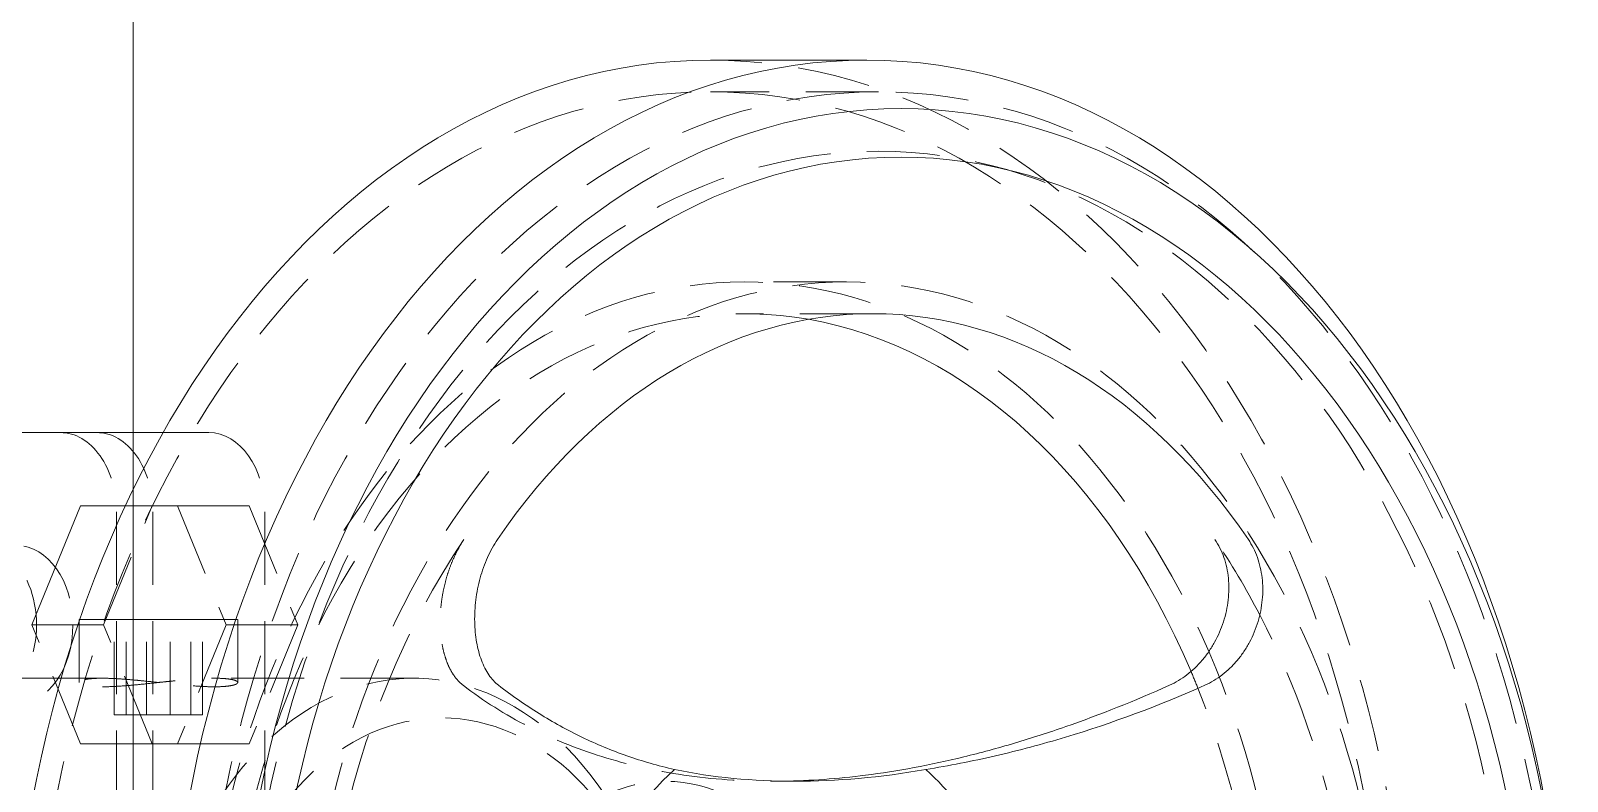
# Model space of a CAD drawing. Header units: millimetres. Extents: x -46397 to 283259, y -8690 to 23983.
# Drawn here: x -33694.4 to -33589, y 5323.3 to 5374.8 of the extents above; entities that cross this region are included whole.
import ezdxf

# ---------------------------------------------------------------- set-up
doc = ezdxf.new("R2010")
doc.units = ezdxf.units.MM
doc.linetypes.add('CENTER', pattern=[2, 1.25, -0.25, 0.25, -0.25])
doc.linetypes.add('HIDDENX2', pattern=[0.75, 0.5, -0.25])
doc.layers.add('DUONGTAM', color=1, linetype='CENTER', lineweight=0)

msp = doc.modelspace()

# ---------------------------------------------------------------- linework, layer by layer
at = {"color": 2, "linetype": 'Continuous', "lineweight": 0, "ltscale": 10, "extrusion": (0, 1, 0)}
for p, q in [((-33637.07235405954, 5372.738714130795, -1.499105149169903), (-33647.78497620458, 5372.73861500464, -1.499105149169903)), ((-33744.62742896819, 5347.194482444264, -1.499105149169903), (-33692.36301470512, 5347.194482444264, -1.499105149169903)), ((-33734.44355413037, 5347.194576677811, -1.499105149169903), (-33682.17913986729, 5347.194576677811, -1.499105149169903)), ((-33694.31537854818, 5334.009794069035, -1.499105149169903), (-33690.9873052014, 5342.161967982126, -1.499105149169903)), ((-33686.06830150618, 5342.162013498705, -1.499105149169903), (-33690.9873052014, 5342.161967982126, -1.499105149169903)), ((-33689.39637485296, 5334.009839585607, -1.499105149169903), (-33694.31537854818, 5334.009794069035, -1.499105149169903)), ((-33689.48082776512, 5330.34692483333, -1.499105149169903), (-33708.31138723022, 5330.346750590196, -1.499105149169903))]:
    msp.add_line(p, q, dxfattribs=at)
at = {"color": 1, "linetype": 'HIDDENX2', "lineweight": 0, "ltscale": 10, "extrusion": (0, 1, 0)}
for p, q in [((-33636.25604117817, 5370.564808640675, -1.499105149169903), (-33647.78495608892, 5370.564701961196, -1.499105149169903)), ((-33638.46342223407, 5357.521309953528, -1.499105149169903), (-33645.47905241272, 5357.521245036422, -1.499105149169903)), ((-33636.64909954443, 5355.347413698199, -1.499105149169903), (-33645.47903229702, 5355.347331992972, -1.499105149169903)), ((-33742.1294974042, 5347.194505558155, -1.499105149169903), (-33689.86508314112, 5347.194505558155, -1.499105149169903)), ((-33690.98730520143, 5342.161967982126, -1.499105149169903), (-33684.33108307411, 5342.161967982126, -1.499105149169903)), ((-33689.39637485296, 5334.009839585607, -1.499105149169903), (-33686.06830150618, 5342.162013498705, -1.499105149169903)), ((-33686.06830150618, 5342.162013498705, -1.499105149169903), (-33679.41207937886, 5342.162013498705, -1.499105149169903)), ((-33679.41207937886, 5342.162013498705, -1.499105149169903), (-33684.33108307411, 5342.161967982126, -1.499105149169903)), ((-33684.33108307411, 5342.161967982126, -1.499105149169903), (-33681.00293429357, 5334.009794069028, -1.499105149169903)), ((-33679.41207937886, 5342.162013498705, -1.499105149169903), (-33676.08393059832, 5334.009839585607, -1.499105149169903)), ((-33688.52001792354, 5341.759699835539, -1.499105149169903), (-33688.51967595705, 5267.846656356817, -1.499105149169903)), ((-33686.02208635955, 5341.75972294943, -1.499105149169903), (-33686.02174439306, 5267.846679470701, -1.499105149169903)), ((-33678.33614308572, 5341.759794069078, -1.499105149169903), (-33678.33580111926, 5267.846750590349, -1.499105149169903)), ((-33690.98722976765, 5325.857620155936, -1.499105149169903), (-33694.31537854818, 5334.009794069028, -1.499105149169903)), ((-33691.07253760863, 5334.36867437958, -1.499105149169903), (-33691.07251765653, 5330.056198254034, -1.499105149169903)), ((-33686.0682260724, 5325.857665672508, -1.499105149169903), (-33689.39637485296, 5334.009839585607, -1.499105149169903)), ((-33688.66861117286, 5334.368681744268, -1.499105149169903), (-33687.85649570897, 5334.368699524183, -1.499105149169903)), ((-33686.44987046374, 5334.368681744268, -1.499105149169903), (-33688.66861117286, 5334.368681744268, -1.499105149169903)), ((-33688.66858099935, 5327.846942613792, -1.499105149169903), (-33688.66861117286, 5334.368681744268, -1.499105149169903)), ((-33687.85649570897, 5334.368699524176, -1.499105149169903), (-33684.82563953595, 5334.368717304092, -1.499105149169903)), ((-33687.85646553546, 5327.846960393707, -1.499105149169903), (-33687.85649570897, 5334.368699524183, -1.499105149169903)), ((-33683.41901429075, 5334.368699524176, -1.499105149169903), (-33686.44987046374, 5334.36868174426, -1.499105149169903)), ((-33686.44984029025, 5327.846942613792, -1.499105149169903), (-33686.44987046377, 5334.368681744268, -1.499105149169903)), ((-33682.60689882685, 5334.368717304092, -1.499105149169903), (-33684.82563953595, 5334.368717304092, -1.499105149169903)), ((-33684.82560936244, 5327.846978173616, -1.499105149169903), (-33684.82563953595, 5334.368717304092, -1.499105149169903)), ((-33681.00293429357, 5334.009794069035, -1.499105149169903), (-33684.33100764033, 5325.857620155936, -1.499105149169903)), ((-33682.60689882685, 5334.368717304092, -1.499105149169903), (-33683.41901429075, 5334.368699524183, -1.499105149169903)), ((-33683.41898411723, 5327.846960393707, -1.499105149169903), (-33683.41901429075, 5334.368699524183, -1.499105149169903)), ((-33682.60686865334, 5327.846978173616, -1.499105149169903), (-33682.60689882685, 5334.368717304092, -1.499105149169903)), ((-33676.08393059832, 5334.009839585607, -1.499105149169903), (-33681.00293429357, 5334.009794069035, -1.499105149169903)), ((-33680.20297239108, 5334.368724668765, -1.499105149169903), (-33680.20295243886, 5330.056231547535, -1.499105149169903)), ((-33676.08393059832, 5334.009839585607, -1.499105149169903), (-33679.41200394508, 5325.857665672515, -1.499105149169903)), ((-33668.15233362453, 5330.347122190377, -1.499105149169903), (-33681.79492813924, 5330.346995952578, -1.499105149169903)), ((-33688.66858099935, 5327.846942613792, -1.499105149169903), (-33687.85646553546, 5327.846960393707, -1.499105149169903)), ((-33686.44984029025, 5327.846942613792, -1.499105149169903), (-33688.66858099935, 5327.846942613792, -1.499105149169903)), ((-33687.85646553546, 5327.846960393707, -1.499105149169903), (-33684.82560936244, 5327.846978173623, -1.499105149169903)), ((-33683.41898411723, 5327.846960393707, -1.499105149169903), (-33686.44984029022, 5327.846942613792, -1.499105149169903)), ((-33684.82560936244, 5327.846978173616, -1.499105149169903), (-33682.60686865334, 5327.846978173616, -1.499105149169903)), ((-33682.60686865334, 5327.846978173616, -1.499105149169903), (-33683.41898411723, 5327.846960393707, -1.499105149169903)), ((-33686.0682260724, 5325.857665672508, -1.499105149169903), (-33690.98722976765, 5325.857620155929, -1.499105149169903)), ((-33684.33100764033, 5325.857620155936, -1.499105149169903), (-33690.98722976765, 5325.857620155936, -1.499105149169903)), ((-33679.41200394508, 5325.857665672508, -1.499105149169903), (-33686.0682260724, 5325.857665672508, -1.499105149169903)), ((-33679.41200394508, 5325.857665672508, -1.499105149169903), (-33684.33100764033, 5325.857620155929, -1.499105149169903)), ((-33643.55236478969, 5323.282132424897, -1.499105149169903), (-33642.00633120209, 5323.282146730674, -1.499105149169903))]:
    msp.add_line(p, q, dxfattribs=at)
at = {"color": 2, "linetype": 'Continuous', "lineweight": 0, "ltscale": 10}
for centre, major_axis, ratio, start_param, end_param in [((-33647.78434758972, 5304.803832396977, -1.499105149169903), (-0.0006286148537314563, 67.93478260766828), 0.7071067811714504, 1.545626100413426e-15, 1.570789783786929), ((-33637.07172544468, 5304.803931523124, -1.499105149169903), (0.0006286148552983904, -67.93478260767084), 0.707106781171449, -1.570802869802909, 4.712382437376677), ((-33634.71824402425, 5304.803953300386, -1.499105149169903), (0.0005978171597160731, -64.60645726415213), 0.7071067811714491, -1.570802869802909, 4.712382437376677), ((-33634.71824402425, 5304.803953300386, -1.499105149169903), (0.0005670194641337552, -61.27813192063342), 0.7071067811714491, -1.570802869802909, 4.712382437376677), ((-33645.47856460758, 5304.803853732871, -1.499105149169903), (-0.0004676894556077117, 50.54347826011227), 0.7071067811713356, -1.030297173083122, -0.12384773296943), ((-33641.02782505871, 5304.893372562113, -1.499105149169903), (30.9099795079225, 29.79526656213528), 7.877989524016627e-07, -2.337170474930872e-07, 2.843611833092681e-06), ((-33641.63559297066, 5304.803889292702, -1.499105149169903), (0.0002110804475847772, -22.81158959875256), 0.7071067811717408, -2.578136856220655, -1.610666434582089), ((-33641.6355929709, 5304.80388929263, -1.499105149169903), (-0.0002110801748012036, 22.81158959885275), 0.7071067811764581, -0.9187853840559201, -0.5634688833778393), ((-33641.63559297066, 5304.803889292695, -1.499105149169903), (-0.0001609253985561665, 17.39130434756359), 0.7071067811715184, -0.6372841854163083, 3.141586110581961)]:
    msp.add_ellipse(centre, major_axis=major_axis, ratio=ratio, start_param=start_param, end_param=end_param, dxfattribs=at)
at = {"color": 1, "linetype": 'HIDDENX2', "lineweight": 0, "ltscale": 10}
for centre, major_axis, ratio, start_param, end_param in [((-33647.78434758972, 5304.803832396977, -1.499105149169903), (0.0006286148563038956, -67.93478260767192), 0.7071067811714659, -5.329070518200751e-14, 3.14159265358974), ((-33647.78434758972, 5304.803832396977, -1.499105149169903), (0.0006084991799288422, -65.76086956422536), 0.7071067811714493, -1.570802869802909, 4.712382437376677), ((-33636.25543267901, 5304.803939076456, -1.499105149169903), (0.0006084991799288422, -65.76086956422536), 0.7071067811714493, -1.570802869802909, 4.712382437376677), ((-33636.25543267901, 5304.803939076456, -1.499105149169903), (0.0005707182604582499, -61.67786304708815), 0.7071067811714489, -1.570802869802909, 4.712382437376677), ((-33645.47856460758, 5304.803853732871, -1.499105149169903), (0.0004878051277115513, -52.71739130355257), 0.7071067811714492, -1.570802869802909, 4.712382437376677), ((-33645.47856460758, 5304.803853732878, -1.499105149169903), (-0.0004676894486577154, 50.54347826010584), 0.7071067811714644, -0.1238477329692742, 1.570789783786973), ((-33638.46293442893, 5304.803918649976, -1.499105149169903), (0.0004878051277115513, -52.71739130355257), 0.7071067811714492, -1.570802869802909, 4.712382437376677), ((-33638.94084393575, 5304.803914227766, -1.499105149169903), (0.000467689525052606, -50.54347826013867), 0.7071067811727412, -2.337260033279335, -1.851543243023027), ((-33638.94084393689, 5304.80391422786, -1.499105149169903), (-0.000467687992372845, 50.54347825998607), 0.7071067811882262, -0.9381699880933283, -0.804345691804685), ((-33695.34509969469, 5334.009722949379, -1.499105149169903), (5.028918842387127e-05, -5.434782608613668), 0.7071067811714491, 1.570789783786884, 7.85397509096647), ((-33638.94084393598, 5304.803914227758, -1.499105149169903), (-0.0004676893433259721, 50.54347826013663), 0.7071067811734508, -1.290062482080161, -0.938173061928363), ((-33668.15209726534, 5304.803643929898, -1.499105149169903), (-0.0002363591781193719, 25.54347826048386), 0.7071067811712475, -2.060245354674338, 1.570789783787129), ((-33645.4785646214, 5304.803853725282, -1.499105149169903), (-0.000467684989416739, 50.54347827517655), 0.7071067812516636, -1.056744190084094, -1.030297173024481), ((-33666.23061144688, 5304.803661709807, -1.499105149169903), (-0.0002112145951036481, 22.82608695617764), 0.707106781171535, -2.106550859799407, 1.570789783786731), ((-33645.47856460691, 5304.8038537329, -1.499105149169903), (-0.000467689990269804, 50.54347826005079), 0.7071067811603009, -1.242929291182026, -1.056745617943627), ((-33650.85872489923, 5304.80380394911, -1.499105149169903), (0.0001709832345084261, -18.47826086928509), 0.7071067811714247, -0.03459937701935356, 4.129680362891531)]:
    msp.add_ellipse(centre, major_axis=major_axis, ratio=ratio, start_param=start_param, end_param=end_param, dxfattribs=at)
at = {"color": 2, "linetype": 'Continuous', "lineweight": 0, "ltscale": 10, "extrusion": (0, 0, -1)}
msp.add_ellipse((-33636.64863185499, 5304.803935438099, -1.499105149169903), major_axis=(-0.0004676894503568008, 50.54347826011141), ratio=0.7071067811714392, start_param=-0.8043326203113095, end_param=0.8043456918251108, dxfattribs=at)
at = {"color": 1, "linetype": 'HIDDENX2', "lineweight": 0, "ltscale": 10, "extrusion": (0, 0, -1)}
for centre, major_axis, ratio, start_param, end_param in [((-33692.36298956051, 5341.759699835539, -1.499105149169903), (-5.028919570796131e-05, 5.4347826086142), 0.7071067811702849, 6.543008952233082e-06, 1.570802869803849), ((-33689.86505799652, 5341.75972294943, -1.499105149169903), (-5.028919570796131e-05, 5.4347826086142), 0.7071067811702849, 6.543008952233082e-06, 1.570802869803849), ((-33682.17911472272, 5341.759794069071, -1.499105149169903), (-5.028920599788809e-05, 5.434782608616017), 0.7071067811702851, 6.543010298633726e-06, 1.570802869804861), ((-33697.84303125869, 5334.009699835488, -1.499105149169903), (-5.028919856586711e-05, 5.434782608613077), 0.7071067811714447, -0.7882200512396711, 2.359029464141596), ((-33685.63775499984, 5334.368699524176, -1.499105149169903), (5.434782608788778, 2.514459444152887e-05), 4.626605377063481e-06, -2.356194490181694, 3.141592653591161), ((-33708.31115087103, 5304.80327232971, -1.499105149169903), (-0.0002363591791790245, 25.54347826048617), 0.7071067811713054, -4.298783551348606e-13, 1.570802869802016)]:
    msp.add_ellipse(centre, major_axis=major_axis, ratio=ratio, start_param=start_param, end_param=end_param, dxfattribs=at)
at = {"color": 2, "linetype": 'Continuous', "lineweight": 0, "ltscale": 10, "extrusion": (0, 0, -0.9999999999999999)}
msp.add_ellipse((-33685.63775500045, 5334.368699523528, -1.499105149169903), major_axis=(-5.434782608184152, -2.514394509673008e-05), ratio=4.626612236884671e-06, start_param=7.292169485681773e-11, end_param=0.1190379182741076, dxfattribs=at)
at = {"color": 1, "linetype": 'HIDDENX2', "lineweight": 0, "ltscale": 10, "extrusion": (0, 0, -0.9999999999999999)}
msp.add_ellipse((-33685.63775499984, 5334.368699524169, -1.499105149169903), major_axis=(-5.434782608785928, -2.51445859680631e-05), ratio=4.626606110429836e-06, start_param=0.1190379182571941, end_param=0.7853981634761764, dxfattribs=at)
at = {"color": 1, "linetype": 'HIDDENX2', "lineweight": 0, "ltscale": 10}
for points, knots in [([(-33664.68685551894, 5339.860235669624, -1.499105149169903), (-33664.94062585327, 5339.487488219852, -1.499105149169903), (-33665.16822135473, 5339.078431178629, -1.499105149169903), (-33665.47181732229, 5338.412434310299, -1.499105149169903), (-33665.56723147344, 5338.179839343054, -1.499105149169903), (-33665.74075927322, 5337.707231661097, -1.499105149169903), (-33665.81914279841, 5337.467024616827, -1.499105149169903), (-33665.95966177019, 5336.979045137322, -1.499105149169903), (-33666.02179616869, 5336.731272208238, -1.499105149169903), (-33666.12956886609, 5336.228048121523, -1.499105149169903), (-33666.17490800201, 5335.973312262914, -1.499105149169903), (-33666.28278487081, 5335.21815206655, -1.499105149169903), (-33666.31912213705, 5334.718845963932, -1.499105149169903), (-33666.31977427912, 5333.735299190953, -1.499105149169903), (-33666.28424149497, 5333.268108555191, -1.499105149169903), (-33666.17954000072, 5332.602514659079, -1.499105149169903), (-33666.13560833219, 5332.385257649667, -1.499105149169903), (-33666.03167115648, 5331.970634562053, -1.499105149169903), (-33665.97187197044, 5331.77341127401, -1.499105149169903), (-33665.83705531996, 5331.398565887804, -1.499105149169903), (-33665.76203706623, 5331.220944816911, -1.499105149169903), (-33665.59655420382, 5330.885596758005, -1.499105149169903), (-33665.50551656443, 5330.727174637449, -1.499105149169903), (-33665.21466151958, 5330.29273714431, -1.499105149169903), (-33664.99644132114, 5330.053986870497, -1.499105149169903), (-33664.75315002546, 5329.867742997269, -1.499105149169903)], [2.736438651964882e-07, 2.736438651964882e-07, 2.736438651964882e-07, 2.736438651964882e-07, 0.001407847298041643, 0.001407847298041643, 0.002111634125129859, 0.002111634125129859, 0.002815420952218075, 0.002815420952218075, 0.003519207779306291, 0.003519207779306291, 0.004222994606394507, 0.004222994606394507, 0.005630568260570962, 0.005630568260570962, 0.007038141914747419, 0.007038141914747419, 0.007741928741835641, 0.007741928741835641, 0.00844571556892386, 0.00844571556892386, 0.009149502396012083, 0.009149502396012083, 0.009853289223100307, 0.009853289223100307, 0.01126086287727675, 0.01126086287727675, 0.01126086287727675, 0.01126086287727675]), ([(-33689.48070532391, 5329.762096270252, -1.499105149169903), (-33689.73537278861, 5329.762093913759, -1.499105149169903), (-33689.9605716178, 5329.769883980926, -1.499105149169903), (-33690.35463145903, 5329.799467804408, -1.499105149169903), (-33690.52485011342, 5329.821618568868, -1.499105149169903), (-33690.79672709307, 5329.876348292283, -1.499105149169903), (-33690.89908288619, 5329.908699983072, -1.499105149169903), (-33691.0374179535, 5329.979567824727, -1.499105149169903), (-33691.07255927367, 5330.018241536108, -1.499105149169903), (-33691.07247596381, 5330.094289828808, -1.499105149169903), (-33691.03831687178, 5330.132059535909, -1.499105149169903), (-33690.89947328593, 5330.202815298423, -1.499105149169903), (-33690.79586351353, 5330.234976649673, -1.499105149169903), (-33690.59322479733, 5330.27510734372, -1.499105149169903), (-33690.5176546164, 5330.287184869684, -1.499105149169903), (-33690.35013076854, 5330.30835314625, -1.499105149169903), (-33690.25756483311, 5330.317480532804, -1.499105149169903), (-33689.95953297008, 5330.339412558077, -1.499105149169903), (-33689.73429190104, 5330.346879257918, -1.499105149169903), (-33689.23173197203, 5330.346969994028, -1.499105149169903), (-33688.9511346151, 5330.339342966526, -1.499105149169903), (-33688.35933122718, 5330.310291603661, -1.499105149169903), (-33688.04664215104, 5330.289005638961, -1.499105149169903), (-33687.55212016856, 5330.248600457863, -1.499105149169903), (-33687.38249766747, 5330.233662844194, -1.499105149169903), (-33687.04188540684, 5330.201999778622, -1.499105149169903), (-33686.8700602301, 5330.185211760046, -1.499105149169903), (-33686.35005398247, 5330.132727443854, -1.499105149169903), (-33685.99545526809, 5330.094688126573, -1.499105149169903), (-33685.28165867568, 5330.017881669725, -1.499105149169903), (-33684.92996357112, 5329.979962892338, -1.499105149169903), (-33684.23626336748, 5329.909291250394, -1.499105149169903), (-33683.89059104399, 5329.876245698683, -1.499105149169903), (-33683.23357364016, 5329.821619201229, -1.499105149169903), (-33682.9210386756, 5329.799837958492, -1.499105149169903), (-33682.32800688838, 5329.76998387567, -1.499105149169903), (-33682.04763472841, 5329.762125941586, -1.499105149169903), (-33681.54506069106, 5329.762066770966, -1.499105149169903), (-33681.31917398308, 5329.769624874602, -1.499105149169903), (-33680.91991997288, 5329.799502681922, -1.499105149169903), (-33680.75218227533, 5329.821440341208, -1.499105149169903), (-33680.54886794418, 5329.862205250075, -1.499105149169903), (-33680.48903901615, 5329.877118025778, -1.499105149169903), (-33680.38554081264, 5329.909198086653, -1.499105149169903), (-33680.3418380154, 5329.926432695846, -1.499105149169903), (-33680.2378722272, 5329.979710046736, -1.499105149169903), (-33680.20326642423, 5330.017606594733, -1.499105149169903), (-33680.20264266552, 5330.09385657791, -1.499105149169903), (-33680.23773287282, 5330.132383965686, -1.499105149169903), (-33680.37514204036, 5330.202467759375, -1.499105149169903), (-33680.47706356908, 5330.234453145454, -1.499105149169903), (-33680.74946221405, 5330.288568602004, -1.499105149169903), (-33680.91849351577, 5330.310167398539, -1.499105149169903), (-33681.31167697046, 5330.339234906928, -1.499105149169903), (-33681.53871149606, 5330.346945425062, -1.499105149169903), (-33682.04575749401, 5330.347045980404, -1.499105149169903), (-33682.3204633842, 5330.339543397898, -1.499105149169903), (-33682.91103065673, 5330.31067086563, -1.499105149169903), (-33683.23051144606, 5330.28893797273, -1.499105149169903), (-33683.88703216224, 5330.23528854117, -1.499105149169903), (-33684.22556234109, 5330.203407544282, -1.499105149169903), (-33684.74905407643, 5330.150594548922, -1.499105149169903), (-33684.92690411377, 5330.132079252016, -1.499105149169903), (-33685.28072090451, 5330.094642409505, -1.499105149169903), (-33685.4574340066, 5330.075649063877, -1.499105149169903), (-33685.98708350652, 5330.018653130103, -1.499105149169903), (-33686.34049361998, 5329.980520590379, -1.499105149169903), (-33687.04244237331, 5329.908993580862, -1.499105149169903), (-33687.38132198206, 5329.876613469411, -1.499105149169903), (-33688.03593061601, 5329.822098128187, -1.499105149169903), (-33688.35466821045, 5329.799827545498, -1.499105149169903), (-33688.94970689582, 5329.769897137939, -1.499105149169903), (-33689.2260378592, 5329.762098626738, -1.499105149169903), (-33689.48070532391, 5329.762096270252, -1.499105149169903)], [0, 0, 0, 0, 0.000979690561318095, 0.000979690561318095, 0.00195938112263619, 0.00195938112263619, 0.002939071683954284, 0.002939071683954284, 0.00391876224527238, 0.00391876224527238, 0.004898452806590474, 0.004898452806590474, 0.005878143367908569, 0.005878143367908569, 0.006367988648567617, 0.006367988648567617, 0.006857833929226663, 0.006857833929226663, 0.007837524490544766, 0.007837524490544766, 0.008817215051862868, 0.008817215051862868, 0.00979690561318097, 0.00979690561318097, 0.01028675089384003, 0.01028675089384003, 0.01077659617449908, 0.01077659617449908, 0.0117562867358172, 0.0117562867358172, 0.01273597729713532, 0.01273597729713532, 0.01371566785845343, 0.01371566785845343, 0.01469535841977155, 0.01469535841977155, 0.01567504898108966, 0.01567504898108966, 0.01665473954240778, 0.01665473954240778, 0.0176344301037259, 0.0176344301037259, 0.01812427538438497, 0.01812427538438497, 0.01861412066504405, 0.01861412066504405, 0.0195938112263622, 0.0195938112263622, 0.02057350178768035, 0.02057350178768035, 0.02155319234899851, 0.02155319234899851, 0.02253288291031666, 0.02253288291031666, 0.02351257347163482, 0.02351257347163482, 0.02449226403295297, 0.02449226403295297, 0.02547195459427112, 0.02547195459427112, 0.02645164515558928, 0.02645164515558928, 0.02694149043624836, 0.02694149043624836, 0.02743133571690743, 0.02743133571690743, 0.02841102627822556, 0.02841102627822556, 0.02939071683954369, 0.02939071683954369, 0.03037040740086181, 0.03037040740086181, 0.03135009796217994, 0.03135009796217994, 0.03135009796217994, 0.03135009796217994]), ([(-33664.75315002546, 5329.867742997269, -1.499105149169903), (-33663.35152217986, 5328.794771611104, -1.499105149169903), (-33661.85549544911, 5327.849954668523, -1.499105149169903), (-33658.67899519244, 5326.217095203599, -1.499105149169903), (-33656.99852564574, 5325.529033307025, -1.499105149169903), (-33653.45146516005, 5324.416743524375, -1.499105149169903), (-33651.58490919236, 5323.992462152771, -1.499105149169903), (-33647.65746030492, 5323.422427976485, -1.499105149169903), (-33645.63287990434, 5323.282132422925, -1.499105149169903), (-33643.55279224868, 5323.282132422925, -1.499105149169903)], [2.186456701337001e-07, 2.186456701337001e-07, 2.186456701337001e-07, 2.186456701337001e-07, 0.008109361778076429, 0.008109361778076429, 0.01621850491048273, 0.01621850491048273, 0.02432764804288902, 0.02432764804288902, 0.03243679117529531, 0.03243679117529531, 0.03243679117529531, 0.03243679117529531])]:
    msp.add_open_spline(points, degree=3, knots=knots, dxfattribs=at)
at = {"color": 2, "linetype": 'Continuous', "lineweight": 0, "ltscale": 10}
for points, knots in [([(-33662.32800714053, 5329.867765437632, -1.499105149169903), (-33662.56964944648, 5330.053438593105, -1.499105149169903), (-33662.78749793135, 5330.29095585045, -1.499105149169903), (-33663.17789688463, 5330.865440370998, -1.499105149169903), (-33663.35087685088, 5331.206362547108, -1.499105149169903), (-33663.56194603736, 5331.768937903154, -1.499105149169903), (-33663.62485079344, 5331.965819158696, -1.499105149169903), (-33663.73548653313, 5332.378521907102, -1.499105149169903), (-33663.78345147213, 5332.595774933175, -1.499105149169903), (-33663.90131061948, 5333.266626936561, -1.499105149169903), (-33663.94531773032, 5333.734539811371, -1.499105149169903), (-33663.95871450302, 5334.467306447997, -1.499105149169903), (-33663.95416936486, 5334.718582253848, -1.499105149169903), (-33663.92682047862, 5335.220600372394, -1.499105149169903), (-33663.90417692291, 5335.471628912371, -1.499105149169903), (-33663.84109219337, 5335.973699994104, -1.499105149169903), (-33663.80065247904, 5336.224742606452, -1.499105149169903), (-33663.70131643243, 5336.72681905379, -1.499105149169903), (-33663.64202209482, 5336.978845853856, -1.499105149169903), (-33663.44068305088, 5337.713689380081, -1.499105149169903), (-33663.27453416331, 5338.182235019786, -1.499105149169903), (-33662.97551300011, 5338.85197358821, -1.499105149169903), (-33662.86805809768, 5339.06800217854, -1.499105149169903), (-33662.6411484563, 5339.478634765593, -1.499105149169903), (-33662.52121067092, 5339.674350149008, -1.499105149169903), (-33662.39464343809, 5339.860256879942, -1.499105149169903)], [2.18634237672454e-07, 2.18634237672454e-07, 2.18634237672454e-07, 2.18634237672454e-07, 0.001403414186927483, 0.001403414186927483, 0.002806609739617293, 0.002806609739617293, 0.003508207515962198, 0.003508207515962198, 0.004209805292307103, 0.004209805292307103, 0.00561300084499694, 0.00561300084499694, 0.006314598621341846, 0.006314598621341846, 0.007016196397686752, 0.007016196397686752, 0.00771779417403166, 0.00771779417403166, 0.008419391950376566, 0.008419391950376566, 0.009822587503066391, 0.009822587503066391, 0.0105241852794113, 0.0105241852794113, 0.01122578305575621, 0.01122578305575621, 0.01122578305575621, 0.01122578305575621]), ([(-33616.30665923531, 5329.867742997269, -1.499105149169903), (-33615.89005588078, 5330.054061993093, -1.499105149169903), (-33615.49454645567, 5330.292370707905, -1.499105149169903), (-33614.74366602876, 5330.867981146063, -1.499105149169903), (-33614.38654226267, 5331.209200287313, -1.499105149169903), (-33613.90862723616, 5331.771607233163, -1.499105149169903), (-33613.75778980796, 5331.968332685475, -1.499105149169903), (-33613.47323372883, 5332.380495597677, -1.499105149169903), (-33613.33875972893, 5332.597345734222, -1.499105149169903), (-33612.96826514495, 5333.266717193469, -1.499105149169903), (-33612.76627182016, 5333.733449719834, -1.499105149169903), (-33612.53091167654, 5334.464328114754, -1.499105149169903), (-33612.46352354506, 5334.714953598009, -1.499105149169903), (-33612.35530283694, 5335.216084958748, -1.499105149169903), (-33612.31419496318, 5335.466711729739, -1.499105149169903), (-33612.25765101185, 5335.968088344004, -1.499105149169903), (-33612.24221309902, 5336.218838172334, -1.499105149169903), (-33612.23784754764, 5336.720467405775, -1.499105149169903), (-33612.2492043744, 5336.972637878428, -1.499105149169903), (-33612.3232236911, 5337.708438017037, -1.499105149169903), (-33612.42461982487, 5338.177659057185, -1.499105149169903), (-33612.65734122302, 5338.848501923053, -1.499105149169903), (-33612.74833793229, 5339.065460064204, -1.499105149169903), (-33612.95356534621, 5339.477451683876, -1.499105149169903), (-33613.06821448058, 5339.673780678112, -1.499105149169903), (-33613.19515709575, 5339.860236197647, -1.499105149169903)], [2.184819982061592e-07, 2.184819982061592e-07, 2.184819982061592e-07, 2.184819982061592e-07, 0.001407314710260744, 0.001407314710260744, 0.002814410938523282, 0.002814410938523282, 0.003517959052654551, 0.003517959052654551, 0.00422150716678582, 0.00422150716678582, 0.005628603395048328, 0.005628603395048328, 0.006332151509179586, 0.006332151509179586, 0.007035699623310842, 0.007035699623310842, 0.007739247737442098, 0.007739247737442098, 0.008442795851573355, 0.008442795851573355, 0.00984989207983587, 0.00984989207983587, 0.01055344019396713, 0.01055344019396713, 0.01125698830809839, 0.01125698830809839, 0.01125698830809839, 0.01125698830809839]), ([(-33610.9029450149, 5339.860257407966, -1.499105149169903), (-33610.64990283079, 5339.488584647118, -1.499105149169903), (-33610.44491693737, 5339.080704073206, -1.499105149169903), (-33610.20705445208, 5338.416549077158, -1.499105149169903), (-33610.13917269224, 5338.184588622908, -1.499105149169903), (-33610.03034872223, 5337.712659138039, -1.499105149169903), (-33609.98914510802, 5337.472742084387, -1.499105149169903), (-33609.93244044379, 5336.985252106347, -1.499105149169903), (-33609.91694066838, 5336.737678680674, -1.499105149169903), (-33609.91213776862, 5336.234771706516, -1.499105149169903), (-33609.92307334942, 5335.97954613405, -1.499105149169903), (-33609.99425953331, 5335.223172768975, -1.499105149169903), (-33610.09205304873, 5334.724196641163, -1.499105149169903), (-33610.39017609363, 5333.737110086145, -1.499105149169903), (-33610.584648409, 5333.268486127158, -1.499105149169903), (-33610.94141088486, 5332.601755426595, -1.499105149169903), (-33611.07219255778, 5332.384315630264, -1.499105149169903), (-33611.3521104133, 5331.968661706825, -1.499105149169903), (-33611.50055970789, 5331.771131432749, -1.499105149169903), (-33611.81393667437, 5331.396006973965, -1.499105149169903), (-33611.97886555559, 5331.218414331694, -1.499105149169903), (-33612.32540735776, 5330.883383179377, -1.499105149169903), (-33612.50812725681, 5330.725197535906, -1.499105149169903), (-33613.07039961116, 5330.291381569873, -1.499105149169903), (-33613.46559583813, 5330.053375137936, -1.499105149169903), (-33613.88151635039, 5329.867765437632, -1.499105149169903)], [2.736646251035235e-07, 2.736646251035235e-07, 2.736646251035235e-07, 2.736646251035235e-07, 0.001403895465199302, 0.001403895465199302, 0.0021057063654864, 0.0021057063654864, 0.0028075172657735, 0.0028075172657735, 0.003509328166060599, 0.003509328166060599, 0.004211139066347697, 0.004211139066347697, 0.005614760866921896, 0.005614760866921896, 0.007018382667496095, 0.007018382667496095, 0.007720193567783193, 0.007720193567783193, 0.008422004468070291, 0.008422004468070291, 0.009123815368357392, 0.009123815368357392, 0.009825626268644489, 0.009825626268644489, 0.01122924806921871, 0.01122924806921871, 0.01122924806921871, 0.01122924806921871]), ([(-33650.25110392419, 5324.089055533225, -1.499105149169903), (-33651.37886780819, 5324.342993037458, -1.499105149169903), (-33652.46214042603, 5324.655266786484, -1.499105149169903), (-33654.57116312209, 5325.39542198041, -1.499105149169903), (-33655.59669997547, 5325.823325127082, -1.499105149169903), (-33657.60699621624, 5326.795737466028, -1.499105149169903), (-33658.5846904643, 5327.337017531408, -1.499105149169903), (-33660.49065670893, 5328.523862550736, -1.499105149169903), (-33661.41978380397, 5329.169904638281, -1.499105149169903), (-33662.32800714053, 5329.867765437632, -1.499105149169903)], [0.04399830170383984, 0.04399830170383984, 0.04399830170383984, 0.04399830170383984, 0.04937678668943274, 0.04937678668943274, 0.05475527167502563, 0.05475527167502563, 0.06013375666061853, 0.06013375666061853, 0.06551224164621143, 0.06551224164621143, 0.06551224164621143, 0.06551224164621143]), ([(-33642.77736061609, 5323.288580614414, -1.499105149169903), (-33640.94573468088, 5323.318936928542, -1.499105149169903), (-33639.07085970081, 5323.45644667125, -1.499105149169903), (-33634.96313084835, 5323.97912407551, -1.499105149169903), (-33632.71718596738, 5324.396593114946, -1.499105149169903), (-33629.26074765947, 5325.235452026248, -1.499105149169903), (-33628.10068433821, 5325.549012596969, -1.499105149169903), (-33625.77188236923, 5326.240522492265, -1.499105149169903), (-33624.60199883011, 5326.618749035627, -1.499105149169903), (-33621.07574207689, 5327.848899136999, -1.499105149169903), (-33618.70282481478, 5328.796097366622, -1.499105149169903), (-33616.30665923531, 5329.867742997269, -1.499105149169903)], [0.03344107417554941, 0.03344107417554941, 0.03344107417554941, 0.03344107417554941, 0.04053384831595644, 0.04053384831595644, 0.04863090545661757, 0.04863090545661757, 0.05267943402694814, 0.05267943402694814, 0.05672796259727872, 0.05672796259727872, 0.06482501973793987, 0.06482501973793987, 0.06482501973793987, 0.06482501973793987]), ([(-33613.88151635039, 5329.867765437632, -1.499105149169903), (-33617.04607187478, 5328.455543185572, -1.499105149169903), (-33620.23856964895, 5327.269669076933, -1.499105149169903), (-33625.04109131008, 5325.824098799002, -1.499105149169903), (-33626.64399349249, 5325.397941700659, -1.499105149169903), (-33629.84254799764, 5324.658234807236, -1.499105149169903), (-33631.43836146792, 5324.344650204398, -1.499105149169903), (-33633.02026046686, 5324.089055533225, -1.499105149169903)], [2.201003712595106e-07, 2.201003712595106e-07, 2.201003712595106e-07, 2.201003712595106e-07, 0.01074431363023515, 0.01074431363023515, 0.01611636039516711, 0.01611636039516711, 0.02148840716009906, 0.02148840716009906, 0.02148840716009906, 0.02148840716009906])]:
    msp.add_open_spline(points, degree=3, knots=knots, dxfattribs=at)
msp.add_open_spline([(-33633.02026046686, 5324.089055533225, -1.499105149169903), (-33636.14091297226, 5323.548746567099, -1.499105149169903), (-33642.12895451828, 5323.015546890626, -1.499105149169903), (-33647.62814194385, 5323.548746567099, -1.499105149169903), (-33650.25110392419, 5324.089055533225, -1.499105149169903)], degree=3, dxfattribs=at)
at = {"color": 1, "linetype": 'HIDDENX2', "lineweight": 0, "ltscale": 10}
msp.add_open_spline([(-33643.55279224868, 5323.282132422925, -1.499105149169903), (-33643.29518221055, 5323.282132422925, -1.499105149169903), (-33643.03670495063, 5323.284282390671, -1.499105149169903), (-33642.77736061609, 5323.288580614414, -1.499105149169903)], degree=3, dxfattribs=at)
at = {"layer": 'DUONGTAM', "color": 5, "lineweight": 0, "ltscale": 100, "elevation": -1.499105149169903}
msp.add_lwpolyline([(-34999.36187175784, 5772.970596969841), (-34999.36187175784, 4272.970596969841), (-34999.36187175784, 4223.144938873314, 0.2842960782398918), (-34857.00436011929, 3989.710291582423, 0.2389866582865138), (-33829.72061404085, 3989.7096677175, 0.2842960879540954), (-33687.36187175784, 4223.144930563305), (-33687.36187175784, 4272.970596969782), (-33687.36187175784, 5772.970596969782), (-33687.36187175784, 5822.79626337626, 0.2842960879540954), (-33829.71953059535, 6056.230976978673, 0.2389866582865138), (-34857.00326706114, 6056.231456473892, 0.2842960782398824), (-34999.36187175784, 5822.79625506626)], format="xyb", close=True, dxfattribs=at)

doc.saveas('drawing.dxf')
